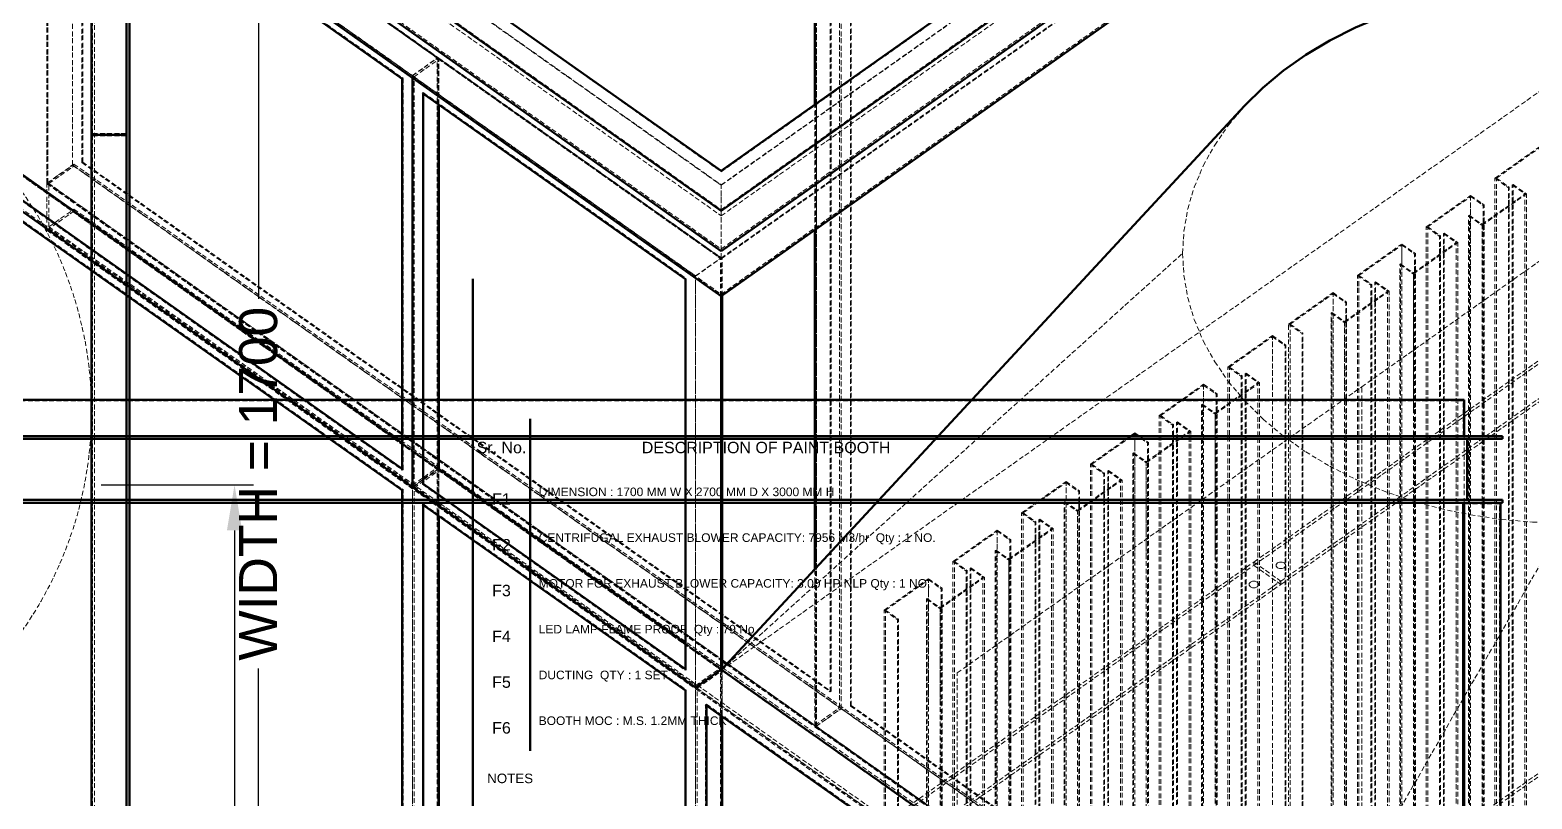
# Model space of a CAD drawing. Header units: millimetres. Extents: x -2666 to 3358, y -2212 to 3616.
# Drawn here: x 809 to 2384, y 759 to 1566 of the extents above; entities that cross this region are included whole.
import ezdxf
from ezdxf.enums import TextEntityAlignment as Align

# ---------------------------------------------------------------- set-up
doc = ezdxf.new("R2010")
doc.units = ezdxf.units.MM
doc.linetypes.add('Hidden', pattern=[15, 5, -3, 5, -2])
for name, color, linetype, lineweight in [('Default', 7, 'Continuous', 50), ('Edges', 7, 'Hidden', 15), ('HiddenEdges', 2, 'Hidden', 15), ('HiddenSilhouettes', 2, 'Hidden', 15), ('HiddenWires', 7, 'Hidden', 15), ('Silhouettes', 7, 'Continuous', 50)]:
    doc.layers.add(name, color=color, linetype=linetype, lineweight=lineweight)
doc.layers.add('Dimension', color=7, linetype='Continuous', lineweight=50, true_color=0x6495ed)
doc.styles.add('Default', font='arial.ttf')
doc.dimstyles.get("Standard").update_dxf_attribs({"dimtxt": 0.18, "dimasz": 0.18, "dimexe": 0.18, "dimexo": 0.0625, "dimgap": 0.09, "dimtad": 0, "dimtih": 1, "dimtoh": 1, "dimdec": 4, "dimzin": 0, "dimdsep": 46, "dimtxsty": 'Standard', "dimcen": 0.09, "dimadec": 0, "dimazin": 0, "dimtfac": 1, "dimtdec": 4, "dimtofl": 0, "dimtmove": 0, "dimatfit": 3, "dimfxl": 1, "dimtolj": 1, "dimtzin": 0, "dimarcsym": 0})

# ---------------------------------------------------------------- blocks, each defined once
blk = doc.blocks.new('Top')
at = {"layer": 'Edges'}
blk.add_arc((1350, 0), 400, 315, 45, dxfattribs=at)
at = {"layer": 'HiddenEdges'}
for points in [[(1753, -853, 0), (1753, 853, 0)], [(1751.2, 291.2, 0), (1751.2, 848.8, 0)], [(1750, 326.8, 0), (1751.2, 326.8, 0)], [(1751.2, 291.2, 0), (1786.8, 291.2, 0)], [(1751.2, -848.8, 0), (1751.2, 288.8, 0)], [(1751.2, 288.8, 0), (1786.8, 288.8, 0)], [(1750, 253.2, 0), (1751.2, 253.2, 0)]]:
    blk.add_polyline3d(points, dxfattribs=at)
at = {"layer": 'HiddenWires'}
blk.add_polyline3d([(1750, 222.5, 0), (1750, 445, 0)], dxfattribs=at)
at = {"layer": 'Silhouettes'}
for points in [[(1790, -890, 0), (1790, 890, 0)], [(1750, 290, 0), (1750, 850, 0)], [(1786.8, 290, 0), (1786.8, 850, 0)], [(1750, 290, 0), (1786.8, 290, 0)], [(1750, -850, 0), (1750, 290, 0)], [(1786.8, -850, 0), (1786.8, 290, 0)]]:
    blk.add_polyline3d(points, dxfattribs=at)
blk = doc.blocks.new('Left')
at = {"layer": 'HiddenEdges'}
for points in [[(848.8, 1587.8, 0), (-848.8, 1587.8, 0)], [(835, 1587.8, 0), (835, 1589, 0)], [(848.8, 1551, 0), (848.8, 1587.8, 0)], [(850, 1481, 0), (850, 1551, 0)], [(886.8, 1479.8, 0), (850, 1479.8, 0)], [(886.8, 872.2, 0), (886.8, 1479.8, 0)], [(888, 1466, 0), (886.8, 1466, 0)]]:
    blk.add_polyline3d(points, dxfattribs=at)
at = {"layer": 'HiddenSilhouettes'}
blk.add_polyline3d([(853, 1548, 0)], close=True, dxfattribs=at)
for points in [[(850, 1481, 0), (850, 1481, 0)], [(888, 1481, 0), (888, 1481, 0)]]:
    blk.add_polyline3d(points, dxfattribs=at)
at = {"layer": 'Silhouettes'}
for points in [[(-850, 1589, 0), (850, 1589, 0)], [(850, 1551, 0), (850, 1589, 0)], [(-890, 1551, 0), (890, 1551, 0)], [(-890, 1548, 0), (890, 1548, 0)], [(853, 1484, 0), (853, 1548, 0)], [(890, 1548, 0), (890, 1551, 0)], [(-890, 1484, 0), (890, 1484, 0)], [(-890, 1481, 0), (890, 1481, 0)], [(850, 1191.7, 0), (850, 1481, 0)], [(888, 871, 0), (888, 1481, 0)], [(890, 1481, 0), (890, 1484, 0)], [(848.8, 1479.8, 0), (850, 1479.8, 0)], [(848.8, 869.8, 0), (848.8, 1479.8, 0)], [(850, 869.8, 0), (850, 1191.7, 0)]]:
    blk.add_polyline3d(points, dxfattribs=at)
blk = doc.blocks.new('Isometric')
at = {"layer": 'Edges'}
for points in [[(-1895, 1560.2), (70.7, 170.2)], [(-1895, 1512.8), (70.7, 122.8)], [(70.7, 170.2), (1329.4, 1060.2)], [(70.7, 159.8), (1277, 1012.8)], [(70.7, 122.8), (1329.4, 1012.8)], [(169.7, 322), (169.7, 699)], [(170.6, 322.6), (170.6, 699.6)], [(-1048.6, 493.4), (-263.8, -61.6)], [(554.6, 165.6), (556, 189), (560, 212.2), (566.8, 235), (576.3, 257.4), (588.3, 279.2), (602.8, 300.2), (619.7, 320.3)], [(70.7, 210.2), (70.7, 237)], [(169.7, -164.8), (169.7, 190.7)], [(70.7, 168), (70.7, 170.2)], [(70.7, 159.8), (70.7, 168)], [(71.2, -271), (554.6, 165.6)], [(554.6, 165.6), (556, 142.3), (560, 119.1), (566.8, 96.2), (576.3, 73.8), (588.3, 52), (602.8, 31), (619.7, 10.9), (638.9, -8.1), (660.3, -26), (683.7, -42.5), (708.9, -57.6), (735.8, -71.2), (764.2, -83.1), (793.9, -93.4), (824.7, -101.9), (856.4, -108.6), (888.8, -113.4), (921.6, -116.3), (954.6, -117.2)], [(43.8, -289.7), (43.8, 139.7)], [(70.7, 120.7), (70.7, 122.8)], [(-242.5, -76.6), (-241.7, -76)], [(-242.5, -76.6), (33.2, -271.6)], [(-253.1, -1769.7), (-253.1, -79.7)], [(-242.5, -1766.6), (-242.5, -97.8)], [(70.7, -270.7), (70.7, -153.1)], [(71.6, -261.3), (76.8, -265)], [(43.8, -1979.7), (43.8, -289.7)], [(54.4, -1976.6), (54.4, -307.8)]]:
    blk.add_lwpolyline(points, dxfattribs=at)
for points in [[(-1842.7, 1512.8, 0), (70.7, 159.8, 0)], [(70.7, 237, 0), (1272.8, 1087, 0)], [(-226.3, 447, 0), (70.7, 237, 0)], [(-242.5, -76.6, 0), (-242.5, 333.6, 0)], [(170.6, -163.9, 0), (170.6, 191.3, 0)], [(-241.7, -71.9, 0), (-225.4, -60.4, 0)], [(637.2, -670.1, 0), (954.6, -117.2, 0)], [(71.6, -260.4, 0), (77.3, -264.5, 0)], [(43.8, -289.7, 0), (609.5, -689.7, 0)]]:
    blk.add_polyline3d(points, dxfattribs=at)
at = {"layer": 'HiddenEdges'}
for points in [[(-609.5, 258.3), (-609.5, 1948.3)], [(-599.8, 260.8), (-599.8, 1929.6)], [(186, -293.6), (186, 1375.2)], [(196.6, -311.7), (196.6, 1378.3)], [(196.6, -312), (196.6, 1376.3)], [(170.6, -330.9), (170.6, 1359.1)], [(206.3, -309.2), (206.3, 1359.6)], [(-1032.4, 939.8), (-226.3, 369.8)], [(-1059.2, 921.7), (-253.1, 351.7)], [(70.7, -271.5), (1272.8, 578.5)], [(-1032.4, 509.3), (-226.3, -60.7)], [(-1031.5, 507.9), (-227.1, -60.9)], [(-224.6, 446.2), (70.7, 237.4)], [(-224.6, 420.2), (70.7, 211.4)], [(-253.1, 352), (-227.1, 370.4)], [(-227.1, -59.2), (-227.1, 370.4)], [(-226.3, -60.7), (-226.3, 370.7)], [(-226.3, -61.5), (-226.3, 369.8)], [(-225.4, -60.9), (-225.4, 370.4)], [(-262.9, -61), (-262.9, 349.2)], [(-253.1, -77.6), (-253.1, 352)], [(-253.1, 351.7), (43.8, 141.7)], [(169.7, 190.7), (169.7, 322)], [(170.6, 191.3), (170.6, 322.6)], [(-634.3, 238.7), (-608.1, 257.2)], [(-609.5, 258.3), (196.6, -311.7)], [(-608.1, 257.2), (-608.1, 259.3)], [(-608.1, 257.2), (1895, -1512.8)], [(-599.8, 260.8), (-598.9, 261.4)], [(-636.4, 239.3), (71.6, -261.3)], [(-636.4, 238.5), (-635.5, 239.1)], [(-635.5, 239.6), (71.6, -260.4)], [(-635.5, 239.1), (170.6, -330.9)], [(-634.3, 238.7), (1842.7, -1512.8)], [(70.7, 211.4), (70.7, 237.4)], [(901.2, -568.2), (901.2, 237.9)], [(856.7, 153.1), (856.7, 226.4)], [(856.7, -580.9), (856.7, 225.2)], [(896.3, -571.7), (896.3, 234.4)], [(-636.4, 189.8), (-608.1, 209.8)], [(-608.1, 209.8), (-608.1, 212)], [(-608.1, 209.8), (1895, -1560.2)], [(70.7, 160.7), (70.7, 210.2)], [(855.4, -600.6), (855.4, 205.5)], [(870, -590.3), (870, 215.8)], [(868.7, 153.1), (868.7, 196.1)], [(868.7, -544.1), (868.7, 194.9)], [(784.5, -631.9), (784.5, 174.2)], [(824.1, -622.7), (824.1, 183.4)], [(829.1, -619.2), (829.1, 186.9)], [(43.8, 142), (69.9, 160.4)], [(69.9, -269.2), (69.9, 160.4)], [(70.7, 170.2), (70.7, 170.2)], [(70.7, 159.8), (71.6, 160.4)], [(797.8, -641.3), (797.8, 164.8)], [(43.8, -287.6), (43.8, 142)], [(783.3, -651.6), (783.3, 154.5)], [(796.6, -595.1), (796.6, 143.9)], [(752, -673.7), (752, 132.4)], [(757, -670.2), (757, 135.9)], [(712.4, -682.9), (712.4, 123.2)], [(711.1, -702.6), (711.1, 103.5)], [(648.8, 0), (648.8, 79.4)], [(679.9, -677.6), (679.9, 81.4)], [(724.4, 0), (724.4, 94.1)], [(724.4, -646.1), (724.4, 92.9)], [(648.8, -727.9), (648.8, 78.2)], [(662.1, -737.3), (662.1, 68.8)], [(616.2, -769.7), (616.2, 36.4)], [(621.2, -766.2), (621.2, 39.9)], [(576.6, -778.9), (576.6, 27.2)], [(589.9, -788.3), (589.9, 17.8)], [(544.1, -820.7), (544.1, -14.6)], [(549.1, -817.2), (549.1, -11.1)], [(588.7, -809.2), (588.7, -3.1)], [(504.5, -153.1), (504.5, -22.6)], [(504.5, -829.9), (504.5, -23.8)], [(503.2, -849.6), (503.2, -43.5)], [(517.8, -839.3), (517.8, -33.2)], [(-253.1, -79.3), (-227.1, -60.9)], [(-227.1, -1749.2), (-227.1, -60.9)], [(-226.3, -60.7), (70.7, -270.7)], [(-226.3, -61.5), (70.7, -271.5)], [(-225.4, -1750.9), (-225.4, -60.9)], [(476.9, -868.2), (476.9, -62.1)], [(516.5, -153.1), (516.5, -52.9)], [(516.5, -860.2), (516.5, -54.1)], [(432.4, -153.1), (432.4, -73.6)], [(432.4, -880.9), (432.4, -74.8)], [(472, -871.7), (472, -65.6)], [(-262.9, -1751), (-262.9, -82.2)], [(-253.1, -1767.6), (-253.1, -79.3)], [(445.7, -890.3), (445.7, -84.2)], [(444.4, -153.1), (444.4, -103.9)], [(444.4, -911.2), (444.4, -105.1)], [(360.3, -153.1), (360.3, -124.6)], [(360.3, -931.9), (360.3, -125.8)], [(399.9, -922.7), (399.9, -116.6)], [(404.8, -919.2), (404.8, -113.1)], [(373.6, -941.3), (373.6, -135.2)], [(359, -951.6), (359, -145.5)], [(372.3, -306.3), (372.3, -154.9)], [(372.3, -962.2), (372.3, -156.1)], [(169.7, -330.7), (169.7, -164.8)], [(170.6, -330.4), (170.6, -163.9)], [(327.7, -973.7), (327.7, -167.6)], [(332.7, -970.2), (332.7, -164.1)], [(288.1, -306.3), (288.1, -175.6)], [(288.1, -982.9), (288.1, -176.8)], [(301.4, -992.3), (301.4, -186.2)], [(657.6, -181.6), (657.6, -178.1)], [(286.9, -1002.6), (286.9, -196.5)], [(255.6, -1024.7), (255.6, -218.6)], [(300.2, -306.3), (300.2, -205.9)], [(300.2, -1013.2), (300.2, -207.1)], [(76.8, -265), (592.2, -629.4)], [(77.3, -264.5), (168.9, -329.2)], [(43.8, -289.3), (69.9, -270.9)], [(69.9, -1959.2), (69.9, -270.9)], [(70.7, -271.5), (70.7, -270.7)], [(70.7, -271.5), (71.2, -271)], [(71.6, -1960.9), (71.6, -270.9)], [(71.6, -272.1), (635.5, -670.9)], [(33.2, -292.8), (34.1, -292.2)], [(34.1, -1961), (34.1, -292.2)], [(43.8, -1977.6), (43.8, -289.3)], [(45.5, -290.5), (609.5, -689.3)], [(169.7, -331.5), (169.7, -306.3)], [(196.6, -312), (1001, -880.8)], [(170.6, -330.4), (975, -899.2)], [(170.6, -330.9), (976.7, -900.9)]]:
    blk.add_lwpolyline(points, dxfattribs=at)
for points in [[(-609.5, 258, 0), (-609.5, 1946.3, 0)], [(-635.5, 239.1, 0), (-635.5, 1929.1, 0)], [(-1838.5, 1510.7, 0), (70.7, 160.7, 0)], [(70.7, 251.2, 0), (1251.6, 1086.2, 0)], [(70.7, 237.4, 0), (1271.1, 1086.2, 0)], [(70.7, 211.4, 0), (1271.1, 1060.2, 0)], [(70.7, 160.7, 0), (1272.8, 1010.7, 0)], [(-1031.5, 939.2, 0), (-227.1, 370.4, 0)], [(-1057.5, 920.8, 0), (-253.1, 352, 0)], [(-1047.8, 904.2, 0), (-262.9, 349.2, 0)], [(-635.5, 239.6, 0), (-635.5, 751.4, 0)], [(-1057.5, 489.5, 0), (-253.1, -79.3, 0)], [(-1047.8, 472.8, 0), (-262.9, -82.2, 0)], [(-205.1, 446.2, 0), (70.7, 251.2, 0)], [(-253.1, 351.7, 0), (-226.3, 370.7, 0)], [(-226.3, 369.8, 0), (-225.4, 370.4, 0)], [(-226.3, 369.8, 0), (70.7, 159.8, 0)], [(-225.4, 369.2, 0), (69.9, 160.4, 0)], [(-263.8, 348.6, 0), (-262.9, 349.2, 0)], [(-251.4, 350.8, 0), (43.8, 142, 0)], [(-241.7, 334.2, 0), (34.1, 139.2, 0)], [(-636.4, 239.3, 0), (-609.5, 258.3, 0)], [(-635.5, 239.6, 0), (-609.5, 258, 0)], [(-609.5, 258, 0), (194.9, -310.8, 0)], [(-599.8, 260.8, 0), (185.1, -294.2, 0)], [(70.7, 251.2, 0), (70.7, 252, 0)], [(-634.3, 193.5, 0), (-634.3, 238.7, 0)], [(70.7, 168, 0), (70.7, 205, 0)], [(784.5, 153.1, 0), (784.5, 175.4, 0)], [(43.8, 141.7, 0), (70.7, 160.7, 0)], [(796.6, 0, 0), (796.6, 145.1, 0)], [(33.2, 138.6, 0), (34.1, 139.2, 0)], [(34.1, -271, 0), (34.1, 139.2, 0)], [(43.8, 139.7, 0), (43.8, 141.7, 0)], [(712.4, 0, 0), (712.4, 124.4, 0)], [(725.7, -692.3, 0), (725.7, 113.8, 0)], [(576.6, 0, 0), (576.6, 28.4, 0)], [(575.4, -798.6, 0), (575.4, 7.5, 0)], [(588.7, -153.1, 0), (588.7, -1.9, 0)], [(-225.4, -62.1, 0), (69.9, -270.9, 0)], [(-251.4, -78.8, 0), (-241.7, -71.9, 0)], [(-263.8, -82.8, 0), (-262.9, -82.2, 0)], [(-251.4, -80.5, 0), (43.8, -289.3, 0)], [(431.1, -900.6, 0), (431.1, -94.5, 0)], [(-241.7, -97.2, 0), (34.1, -292.2, 0)], [(70.7, -271.5, 0), (636.4, -671.5, 0)], [(55.3, -307.2, 0), (599.8, -692.2, 0)], [(170.6, -330.4, 0), (196.6, -312, 0)], [(196.6, -311.7, 0), (1002.7, -881.7, 0)], [(206.3, -309.2, 0), (207.2, -308.6, 0)], [(206.3, -309.2, 0), (991.2, -864.2, 0)], [(169.7, -331.5, 0), (170.6, -330.9, 0)]]:
    blk.add_polyline3d(points, dxfattribs=at)
at = {"layer": 'HiddenSilhouettes'}
for points in [[(-598.9, 261.4), (-598.9, 1930.2)], [(-1842.7, 1558), (70.7, 205)], [(185.1, -294.2), (185.1, 1374.6)], [(207.2, -308.6), (207.2, 1360.2)], [(70.7, 205), (1277, 1058)], [(-1032.4, 940.7), (-226.3, 370.7)], [(-1031.5, 940.4), (-225.4, 370.4)], [(-1032.4, 508.5), (-226.3, -61.5)], [(-1031.5, 509.1), (-225.4, -60.9)], [(-1057.5, 491.2), (-253.1, -77.6)], [(-251.4, 350.8), (-225.4, 369.2)], [(-225.4, 370.4), (71.6, 160.4)], [(-225.4, 321.5), (-225.4, 369.2)], [(-251.4, -78.8), (-251.4, 350.8)], [(-241.7, 333), (-241.7, 334.2)], [(168.9, 190.1), (168.9, 321.4)], [(-636.4, 238.5), (-636.4, 306.3)], [(883.8, 244.4), (928.8, 276.2)], [(-636.4, 239.3), (-608.1, 259.3)], [(-636.4, 189.8), (-636.4, 239.3)], [(-636.4, 238.5), (71.6, -262.1)], [(882.1, -561.7), (882.1, 244.4)], [(882.1, 244.4), (896.3, 234.4)], [(883.8, -561.7), (883.8, 244.4)], [(883.8, 244.4), (897.1, 235)], [(900.4, -568.8), (900.4, 237.3)], [(900.4, 237.3), (913.7, 227.9)], [(810, 193.4), (856.7, 226.4)], [(811.7, 193.4), (856.7, 225.2)], [(856.7, 225.2), (870, 215.8)], [(868.7, 194.9), (915.3, 227.9)], [(896.3, 234.4), (897.1, 235)], [(897.1, -571.1), (897.1, 235)], [(913.7, -578.2), (913.7, 227.9)], [(915.3, -511.1), (915.3, 227.9)], [(-634.3, 193.5), (-608.1, 212)], [(-608.1, 212), (1863, -1535.4)], [(854.5, 204.9), (855.4, 205.5)], [(854.5, -554.1), (854.5, 204.9)], [(854.5, 204.9), (868.7, 194.9)], [(855.4, 205.5), (868.7, 196.1)], [(870, 215.8), (870.8, 216.4)], [(870.8, -589.7), (870.8, 216.4)], [(-636.4, 189.8), (663.3, -729.2)], [(-634.3, 193.5), (1842.7, -1558)], [(810, -612.7), (810, 193.4)], [(811.7, -612.7), (811.7, 193.4)], [(811.7, 193.4), (825, 184)], [(739.6, 142.4), (784.5, 174.2)], [(784.5, 175.4), (798.7, 165.4)], [(784.5, 174.2), (797.8, 164.8)], [(796.6, 145.1), (841.5, 176.9)], [(796.6, 143.9), (843.2, 176.9)], [(824.1, 183.4), (825, 184)], [(825, -622.1), (825, 184)], [(828.2, -619.8), (828.2, 186.3)], [(828.2, 186.3), (841.5, 176.9)], [(841.5, -629.2), (841.5, 176.9)], [(843.2, -562.1), (843.2, 176.9)], [(70.7, 120.7), (70.7, 160.7)], [(71.6, 121.3), (71.6, 160.4)], [(797.8, 164.8), (798.7, 165.4)], [(798.7, -640.7), (798.7, 165.4)], [(629.3, -158.1), (1053.6, 141.9)], [(737.9, -663.7), (737.9, 142.4)], [(737.9, 142.4), (752, 132.4)], [(739.6, -663.7), (739.6, 142.4)], [(739.6, 142.4), (752.9, 133)], [(782.4, -605.1), (782.4, 153.9)], [(752.9, -673.1), (752.9, 133)], [(756.1, 135.3), (757, 135.9)], [(756.1, -670.8), (756.1, 135.3)], [(756.1, 135.3), (769.4, 125.9)], [(757, 135.9), (771.1, 125.9)], [(657.6, -178.1), (1081.9, 121.9)], [(657.6, -181.6), (1081.9, 118.4)], [(665.7, 91.4), (712.4, 124.4)], [(667.4, 91.4), (712.4, 123.2)], [(712.4, 123.2), (725.7, 113.8)], [(724.4, 94.1), (769.4, 125.9)], [(724.4, 92.9), (771.1, 125.9)], [(726.6, -691.7), (726.6, 114.4)], [(769.4, -680.2), (769.4, 125.9)], [(771.1, -613.1), (771.1, 125.9)], [(710.3, 102.9), (711.1, 103.5)], [(711.1, 103.5), (724.4, 94.1)], [(667.4, -714.7), (667.4, 91.4)], [(667.4, 91.4), (680.7, 82)], [(679.9, 81.4), (680.7, 82)], [(603.8, 46.4), (648.8, 78.2)], [(648.8, 78.2), (662.1, 68.8)], [(662.1, 68.8), (662.9, 69.4)], [(662.9, -736.7), (662.9, 69.4)], [(602.1, -759.7), (602.1, 46.4)], [(602.1, 46.4), (616.2, 36.4)], [(603.8, -759.7), (603.8, 46.4)], [(603.8, 46.4), (617.1, 37)], [(616.2, 36.4), (617.1, 37)], [(617.1, -769.1), (617.1, 37)], [(620.3, -766.8), (620.3, 39.3)], [(620.3, 39.3), (633.6, 29.9)], [(531.7, -4.6), (576.6, 27.2)], [(576.6, 28.4), (590.8, 18.4)], [(588.7, -1.9), (633.6, 29.9)], [(588.7, -3.1), (635.3, 29.9)], [(590.8, -787.7), (590.8, 18.4)], [(633.6, -776.2), (633.6, 29.9)], [(635.3, -776.2), (635.3, 29.9)], [(574.5, 6.9), (575.4, 7.5)], [(574.5, -799.2), (574.5, 6.9)], [(574.5, 6.9), (588.7, -3.1)], [(575.4, 7.5), (588.7, -1.9)], [(530, -810.7), (530, -4.6)], [(531.7, -810.7), (531.7, -4.6)], [(531.7, -4.6), (545, -14)], [(544.1, -14.6), (545, -14)], [(545, -820.1), (545, -14)], [(548.2, -817.8), (548.2, -11.7)], [(548.2, -11.7), (561.5, -21.1)], [(549.1, -11.1), (563.2, -21.1)], [(561.5, -827.2), (561.5, -21.1)], [(563.2, -827.2), (563.2, -21.1)], [(-263.8, -33.3), (-227.1, -59.2)], [(502.4, -44.1), (503.2, -43.5)], [(502.4, -850.2), (502.4, -44.1)], [(503.2, -43.5), (516.5, -52.9)], [(504.5, -44.4), (504.5, -44.4)], [(517.8, -33.2), (518.7, -32.6)], [(518.7, -838.7), (518.7, -32.6)], [(-263.8, -60.4), (-262.9, -61)], [(-263.8, -61.6), (-262.9, -61)], [(-253.1, -77.6), (-227.1, -59.2)], [(-251.4, -80.5), (-225.4, -62.1)], [(457.9, -861.7), (457.9, -55.6)], [(459.5, -861.7), (459.5, -55.6)], [(459.5, -55.6), (472.8, -65)], [(476.1, -62.7), (476.9, -62.1)], [(476.1, -868.8), (476.1, -62.7)], [(476.9, -62.1), (491.1, -72.1)], [(432.4, -74.8), (445.7, -84.2)], [(444.4, -103.9), (489.4, -72.1)], [(444.4, -105.1), (491.1, -72.1)], [(472.8, -871.1), (472.8, -65)], [(489.4, -878.2), (489.4, -72.1)], [(491.1, -878.2), (491.1, -72.1)], [(-251.4, -78.8), (43.8, -287.6)], [(-251.4, -1768.8), (-251.4, -80.5)], [(446.5, -889.7), (446.5, -83.6)], [(-241.7, -98.4), (-241.7, -97.2)], [(385.7, -912.7), (385.7, -106.6)], [(385.7, -106.6), (399.9, -116.6)], [(387.4, -912.7), (387.4, -106.6)], [(387.4, -106.6), (400.7, -116)], [(430.3, -901.2), (430.3, -95.1)], [(313.6, -157.6), (360.3, -124.6)], [(315.3, -157.6), (360.3, -125.8)], [(399.9, -116.6), (400.7, -116)], [(400.7, -922.1), (400.7, -116)], [(404, -919.8), (404, -113.7)], [(404, -113.7), (417.3, -123.1)], [(417.3, -929.2), (417.3, -123.1)], [(419, -929.2), (419, -123.1)], [(374.4, -940.7), (374.4, -134.6)], [(-226.3, -1751.5), (-226.3, -153.1)], [(358.1, -146.1), (359, -145.5)], [(358.1, -952.2), (358.1, -146.1)], [(358.1, -146.1), (372.3, -156.1)], [(359, -145.5), (372.3, -154.9)], [(205.1, -458.1), (629.3, -158.1)], [(313.6, -963.7), (313.6, -157.6)], [(313.6, -157.6), (327.7, -167.6)], [(315.3, -963.7), (315.3, -157.6)], [(315.3, -157.6), (328.6, -167)], [(328.6, -973.1), (328.6, -167)], [(331.8, -164.7), (332.7, -164.1)], [(331.8, -970.8), (331.8, -164.7)], [(331.8, -164.7), (345.1, -174.1)], [(332.7, -164.1), (346.8, -174.1)], [(629.3, -161.6), (629.3, -158.1)], [(629.3, -158.1), (657.6, -178.1)], [(629.3, -161.6), (657.6, -181.6)], [(233.3, -478.1), (657.6, -178.1)], [(288.1, -175.6), (302.3, -185.6)], [(288.1, -176.8), (301.4, -186.2)], [(300.2, -205.9), (345.1, -174.1)], [(300.2, -207.1), (346.8, -174.1)], [(301.4, -186.2), (302.3, -185.6)], [(302.3, -991.7), (302.3, -185.6)], [(345.1, -980.2), (345.1, -174.1)], [(346.8, -980.2), (346.8, -174.1)], [(286, -1003.2), (286, -197.1)], [(241.5, -1014.7), (241.5, -208.6)], [(241.5, -208.6), (255.6, -218.6)], [(243.2, -1014.7), (243.2, -208.6)], [(243.2, -208.6), (256.5, -218)], [(255.6, -218.6), (256.5, -218)], [(256.5, -1024.1), (256.5, -218)], [(33.2, -270.4), (34.1, -271)], [(33.2, -271.6), (34.1, -271)], [(43.8, -287.6), (69.9, -269.2)], [(45.5, -290.5), (71.6, -272.1)], [(70.7, -271.5), (71.6, -270.9)], [(70.7, -271.5), (71.2, -271)], [(71.6, -319.9), (71.6, -272.1)], [(45.5, -1978.8), (45.5, -290.5)], [(629.3, -594.3), (1053.6, -294.3)], [(55.3, -308.4), (55.3, -307.2)], [(70.7, -1961.5), (70.7, -306.3)]]:
    blk.add_lwpolyline(points, dxfattribs=at)
for points in [[(194.9, -310.8, 0), (194.9, 1377.5, 0)], [(-636.4, 239.3, 0), (-636.4, 752, 0)], [(-226.3, 370.7, 0), (70.7, 160.7, 0)], [(-253.1, 349.7, 0), (-253.1, 351.7, 0)], [(-242.5, 333.6, 0), (-241.7, 334.2, 0)], [(882.1, 244.4, 0), (928.8, 277.4, 0)], [(-608.1, 259.3, 0), (1865.3, -1489.7, 0)], [(-598.9, 261.4, 0), (186, -293.6, 0)], [(900.4, 237.3, 0), (901.2, 237.9, 0)], [(901.2, 237.9, 0), (915.3, 227.9, 0)], [(856.7, 226.4, 0), (870.8, 216.4, 0)], [(868.7, 196.1, 0), (913.7, 227.9, 0)], [(810, 193.4, 0), (824.1, 183.4, 0)], [(737.9, 142.4, 0), (784.5, 175.4, 0)], [(828.2, 186.3, 0), (829.1, 186.9, 0)], [(829.1, 186.9, 0), (843.2, 176.9, 0)], [(782.4, 153.9, 0), (783.3, 154.5, 0)], [(782.4, 153.9, 0), (796.6, 143.9, 0)], [(783.3, 154.5, 0), (796.6, 145.1, 0)], [(629.3, -161.6, 0), (1053.6, 138.4, 0)], [(752, 132.4, 0), (752.9, 133, 0)], [(712.4, 124.4, 0), (726.6, 114.4, 0)], [(725.7, 113.8, 0), (726.6, 114.4, 0)], [(710.3, -656.1, 0), (710.3, 102.9, 0)], [(710.3, 102.9, 0), (724.4, 92.9, 0)], [(602.1, 46.4, 0), (648.8, 79.4, 0)], [(648.8, 79.4, 0), (662.9, 69.4, 0)], [(665.7, -687.6, 0), (665.7, 91.4, 0)], [(665.7, 91.4, 0), (679.9, 81.4, 0)], [(680.7, -677, 0), (680.7, 82, 0)], [(620.3, 39.3, 0), (621.2, 39.9, 0)], [(621.2, 39.9, 0), (635.3, 29.9, 0)], [(530, -4.6, 0), (576.6, 28.4, 0)], [(576.6, 27.2, 0), (589.9, 17.8, 0)], [(589.9, 17.8, 0), (590.8, 18.4, 0)], [(530, -4.6, 0), (544.1, -14.6, 0)], [(548.2, -11.7, 0), (549.1, -11.1, 0)], [(457.9, -55.6, 0), (504.5, -22.6, 0)], [(459.5, -55.6, 0), (504.5, -23.8, 0)], [(504.5, -22.6, 0), (518.7, -32.6, 0)], [(504.5, -23.8, 0), (517.8, -33.2, 0)], [(516.5, -52.9, 0), (561.5, -21.1, 0)], [(516.5, -54.1, 0), (563.2, -21.1, 0)], [(502.4, -44.1, 0), (516.5, -54.1, 0)], [(-253.1, -79.7, 0), (-226.3, -60.7, 0)], [(-226.3, -153.1, 0), (-226.3, -60.7, 0)], [(-226.3, -61.5, 0), (-225.4, -60.9, 0)], [(-225.4, -60.9, 0), (71.6, -270.9, 0)], [(-225.4, -109.9, 0), (-225.4, -62.1, 0)], [(457.9, -55.6, 0), (472, -65.6, 0)], [(476.1, -62.7, 0), (489.4, -72.1, 0)], [(385.7, -106.6, 0), (432.4, -73.6, 0)], [(387.4, -106.6, 0), (432.4, -74.8, 0)], [(432.4, -73.6, 0), (446.5, -83.6, 0)], [(472, -65.6, 0), (472.8, -65, 0)], [(430.3, -95.1, 0), (431.1, -94.5, 0)], [(431.1, -94.5, 0), (444.4, -103.9, 0)], [(445.7, -84.2, 0), (446.5, -83.6, 0)], [(-242.5, -97.8, 0), (-241.7, -97.2, 0)], [(430.3, -95.1, 0), (444.4, -105.1, 0)], [(360.3, -124.6, 0), (374.4, -134.6, 0)], [(360.3, -125.8, 0), (373.6, -135.2, 0)], [(372.3, -154.9, 0), (417.3, -123.1, 0)], [(372.3, -156.1, 0), (419, -123.1, 0)], [(404, -113.7, 0), (404.8, -113.1, 0)], [(404.8, -113.1, 0), (419, -123.1, 0)], [(373.6, -135.2, 0), (374.4, -134.6, 0)], [(168.9, -329.2, 0), (168.9, -165.7, 0)], [(205.1, -461.6, 0), (629.3, -161.6, 0)], [(327.7, -167.6, 0), (328.6, -167, 0)], [(233.3, -481.6, 0), (657.6, -181.6, 0)], [(241.5, -208.6, 0), (288.1, -175.6, 0)], [(243.2, -208.6, 0), (288.1, -176.8, 0)], [(286, -197.1, 0), (286.9, -196.5, 0)], [(286, -197.1, 0), (300.2, -207.1, 0)], [(286.9, -196.5, 0), (300.2, -205.9, 0)], [(33.2, -243.3, 0), (69.9, -269.2, 0)], [(76.3, -265.5, 0), (169.7, -331.5, 0)], [(70.7, -306.3, 0), (70.7, -270.7, 0)], [(71.6, -270.9, 0), (71.6, -270.6, 0)], [(71.6, -270.9, 0), (637.2, -670.9, 0)], [(185.1, -294.2, 0), (186, -293.6, 0)], [(629.3, -590.8, 0), (1053.6, -290.8, 0)], [(54.4, -307.8, 0), (55.3, -307.2, 0)], [(168.9, -329.2, 0), (194.9, -310.8, 0)], [(169.7, -330.7, 0), (196.6, -311.7, 0)], [(207.2, -308.6, 0), (992.1, -863.6, 0)], [(169.7, -330.7, 0), (236.9, -378.2, 0)], [(169.7, -331.5, 0), (975.8, -901.5, 0)]]:
    blk.add_polyline3d(points, dxfattribs=at)
at = {"layer": 'HiddenWires'}
for points in [[(742.5, 25.7), (1166.7, 325.7)], [(318.2, -274.3), (742.5, 25.7)], [(742.5, -633.3), (742.5, 25.7)], [(652.8, -160.7), (654.1, -159.1)], [(652.8, -162.5), (654.1, -164.1)], [(654.1, -159.1), (656.3, -158.2)], [(654.1, -164.1), (656.3, -165)], [(656.3, -158.2), (658.9, -158.2)], [(656.3, -165), (658.9, -165)], [(658.9, -158.2), (661.1, -159.1)], [(661.1, -159.1), (662.4, -160.7)], [(624.5, -180.7), (625.8, -179.1)], [(624.5, -182.5), (625.8, -184.1)], [(625.8, -179.1), (628, -178.2)], [(625.8, -184.1), (628, -185)], [(628, -178.2), (630.6, -178.2)], [(630.6, -178.2), (632.9, -179.1)], [(632.9, -179.1), (634.2, -180.7)], [(632.9, -184.1), (634.2, -182.5)], [(318.2, -1080.4), (318.2, -274.3)]]:
    blk.add_lwpolyline(points, dxfattribs=at)
for points in [[(652.8, -162.5, 0), (652.8, -160.7, 0)], [(658.9, -165, 0), (661.1, -164.1, 0)], [(661.1, -164.1, 0), (662.4, -162.5, 0)], [(662.4, -162.5, 0), (662.4, -160.7, 0)], [(624.5, -182.5, 0), (624.5, -180.7, 0)], [(628, -185, 0), (630.6, -185, 0)], [(630.6, -185, 0), (632.9, -184.1, 0)], [(634.2, -182.5, 0), (634.2, -180.7, 0)]]:
    blk.add_polyline3d(points, dxfattribs=at)
at = {"layer": 'Silhouettes'}
for points in [[(-1895, 1558), (70.7, 168)], [(-1895, 1510.7), (70.7, 120.7)], [(70.7, 252), (1251.6, 1087)], [(70.7, 210.2), (1272.8, 1060.2)], [(70.7, 168), (1329.4, 1058)], [(70.7, 120.7), (1329.4, 1010.7)], [(-1031.5, 509.6), (-263.8, -33.3)], [(-1059.2, 490.3), (-253.1, -79.7)], [(-1047.8, 494), (-263.8, -60.4)], [(-226.3, 420.2), (-118.4, 343.9)], [(619.7, 320.3), (638.9, 339.3), (660.3, 357.2), (683.7, 373.7), (708.9, 388.8), (735.8, 402.4), (764.2, 414.4), (793.9, 424.6)], [(-263.8, -61.6), (-263.8, 348.6)], [(-253.1, -79.7), (-253.1, 349.7)], [(-241.7, -76), (-241.7, 333)], [(-65.2, 306.3), (0, 260.2)], [(0, 260.2), (70.7, 210.2)], [(168.9, -165.7), (168.9, 190.1)], [(33.2, -271.6), (33.2, 138.6)], [(70.7, -270.7), (70.7, 120.7)], [(-225.4, -60.4), (33.2, -243.3)], [(-263.8, -1751.6), (-263.8, -82.8)], [(-225.4, -1750.4), (-225.4, -109.9)], [(71.6, -262.1), (76.3, -265.5)], [(70.7, -270.7), (636.4, -670.7)], [(33.2, -1961.6), (33.2, -292.8)], [(54.4, -307.8), (598.9, -692.8)], [(55.3, -1976), (55.3, -308.4)], [(71.6, -1960.4), (71.6, -319.9)]]:
    blk.add_lwpolyline(points, dxfattribs=at)
for points in [[(-1838.5, 1560.2, 0), (-65.2, 306.3, 0)], [(-1048.6, 903.6, 0), (-263.8, 348.6, 0)], [(168.9, 321.4, 0), (168.9, 698.4, 0)], [(-1048.6, 472.2, 0), (-263.8, -82.8, 0)], [(-205.1, 447, 0), (70.7, 252, 0)], [(-242.5, 333.6, 0), (33.2, 138.6, 0)], [(-225.4, -60.4, 0), (-225.4, 321.5, 0)], [(71.2, -271, 0), (619.7, 320.3, 0)], [(71.6, -270.6, 0), (71.6, 121.3, 0)], [(-241.7, -76, 0), (33.2, -270.4, 0)], [(-253.1, -79.7, 0), (43.8, -289.7, 0)], [(-242.5, -97.8, 0), (33.2, -292.8, 0)], [(-241.7, -1766, 0), (-241.7, -98.4, 0)], [(43.8, -289.7, 0), (70.7, -270.7, 0)]]:
    blk.add_polyline3d(points, dxfattribs=at)
blk.add_polyline3d([(70.7, -270.7, 0)], close=True, dxfattribs=at)
blk = doc.blocks.new('*D5')
at = {"layer": 'Defpoints', "color": 0}
for p in [(-2626.5, 1166), (873.5, 1166), (873.5, 40)]:
    blk.add_point(p, dxfattribs=at)
at = {"layer": 'Dimension', "color": 0, "lineweight": -2}
for p, q in [((-2626.5, 1156), (-2626.5, 20)), ((873.5, 1156), (873.5, 20)), ((-2578.5, 40), (-946.1, 40)), ((825.5, 40), (-806.9, 40))]:
    blk.add_line(p, q, dxfattribs=at)
at = {"layer": 'Dimension', "color": 0}
for points in [[(-2578.5, 48), (-2578.5, 32), (-2626.5, 40)], [(825.5, 32), (825.5, 48), (873.5, 40)]]:
    blk.add_solid(points, dxfattribs=at)
at = {"layer": 'Dimension', "color": 0, "insert": (-876.5, 40), "char_height": 40, "attachment_point": 5, "style": 'Default'}
blk.add_mtext('\\A1;3500', dxfattribs=at)
blk = doc.blocks.new('*D7')
at = {"layer": 'Defpoints', "color": 0}
for p in [(73.5, 1166), (873.5, 1166), (873.5, 190)]:
    blk.add_point(p, dxfattribs=at)
at = {"layer": 'Dimension', "color": 0, "lineweight": -2}
for p, q in [((73.5, 1156), (73.5, 170)), ((873.5, 1156), (873.5, 170)), ((121.5, 190), (352.8, 190)), ((825.5, 190), (594.2, 190))]:
    blk.add_line(p, q, dxfattribs=at)
at = {"layer": 'Dimension', "color": 0}
for points in [[(121.5, 198), (121.5, 182), (73.5, 190)], [(825.5, 182), (825.5, 198), (873.5, 190)]]:
    blk.add_solid(points, dxfattribs=at)
at = {"layer": 'Dimension', "color": 0, "insert": (473.5, 190), "char_height": 40, "attachment_point": 5, "style": 'Default'}
blk.add_mtext('\\A1;D3 = 800', dxfattribs=at)
blk = doc.blocks.new('*D8')
at = {"layer": 'Defpoints', "color": 0}
for p in [(873.5, 2016), (1048.5, 2016), (873.5, 316)]:
    blk.add_point(p, dxfattribs=at)
at = {"layer": 'Dimension', "color": 0, "lineweight": -2}
for p, q in [((883.5, 2016), (1068.5, 2016)), ((1048.5, 1968), (1048.5, 1283.9)), ((1048.5, 364), (1048.5, 896.1)), ((883.5, 316), (1068.5, 316))]:
    blk.add_line(p, q, dxfattribs=at)
at = {"layer": 'Dimension', "color": 0}
for points in [[(1056.5, 1968), (1040.5, 1968), (1048.5, 2016)], [(1040.5, 364), (1056.5, 364), (1048.5, 316)]]:
    blk.add_solid(points, dxfattribs=at)
at = {"layer": 'Dimension', "color": 0, "insert": (1048.5, 1090), "char_height": 40, "attachment_point": 5, "rotation": 90, "style": 'Default'}
blk.add_mtext('\\A1;WIDTH = 1700', dxfattribs=at)
blk = doc.blocks.new('*D12')
at = {"layer": 'Defpoints', "color": 0}
for p in [(873.5, 1089), (1023.5, 1089), (873.5, -1911)]:
    blk.add_point(p, dxfattribs=at)
at = {"layer": 'Dimension', "color": 0, "lineweight": -2}
for p, q in [((883.5, 1089), (1043.5, 1089)), ((1023.5, 1041), (1023.5, -205)), ((1023.5, -1863), (1023.5, -617)), ((883.5, -1911), (1043.5, -1911))]:
    blk.add_line(p, q, dxfattribs=at)
at = {"layer": 'Dimension', "color": 0}
for points in [[(1031.5, 1041), (1015.5, 1041), (1023.5, 1089)], [(1015.5, -1863), (1031.5, -1863), (1023.5, -1911)]]:
    blk.add_solid(points, dxfattribs=at)
at = {"layer": 'Dimension', "color": 0, "insert": (1023.5, -411), "char_height": 40, "attachment_point": 5, "rotation": 90, "style": 'Default'}
blk.add_mtext('\\A1;HEIGHT = 3000', dxfattribs=at)

msp = doc.modelspace()

# ---------------------------------------------------------------- linework, layer by layer
at = {"layer": 'Default'}
for p, q in [((1273.5, 1305), (1273.5, 240)), ((1333.5, 1158), (1333.5, 1098)), ((1333.5, 1158), (1333.5, 810))]:
    msp.add_line(p, q, dxfattribs=at)

# ---------------------------------------------------------------- block references
for name, p in [('Isometric', (1463.1667, 1166)), ('Top', (-876.5, 1166)), ('Left', (1463.1667, -411))]:
    msp.add_blockref(name, p, dxfattribs=at)

# ---------------------------------------------------------------- texts
at = {"layer": 'Default', "style": 'Default'}
for s, p in [('Sr. No.', (1303.5, 1128)), ('DESCRIPTION OF PAINT BOOTH', (1581, 1128)), ('F1', (1303.5, 1074)), ('F2', (1303.5, 1026)), ('F3', (1303.5, 978)), ('F4', (1303.5, 930)), ('F5', (1303.5, 882)), ('F6', (1303.5, 834))]:
    msp.add_text(s, height=12, dxfattribs=at).set_placement(p, align=Align.MIDDLE_CENTER)
for s, height, p in [('DIMENSION : 1700 MM W X 2700 MM D X 3000 MM H', 9, (1342.5, 1086)), ('CENTRIFUGAL EXHAUST BLOWER CAPACITY: 7956 M3/hr  Qty : 1 NO.', 9, (1342.5, 1038)), ('MOTOR FOR EXHAUST BLOWER CAPACITY: 3.00 HP NLP Qty : 1 NO.', 9, (1342.5, 990)), ('LED LAMP FLAME PROOF  Qty : 79 No.', 9, (1342.5, 942)), ('DUCTING  QTY : 1 SET.', 9, (1342.5, 894)), ('BOOTH MOC : M.S. 1.2MM THICK', 9, (1342.5, 846)), ('NOTES', 10, (1288.5, 786))]:
    msp.add_text(s, height=height, dxfattribs=at).set_placement(p, align=Align.TOP_LEFT)

# ---------------------------------------------------------------- dimensions: what is measured, and where the dimension line sits
at = {"layer": 'Dimension'}
for base, p1, p2, text, picture, middle in [((1048.5, 2016), (873.5, 316), (873.5, 2016), 'WIDTH = <>', '*D8', (1048.5, 1090)), ((1023.5, 1089), (873.5, -1911), (873.5, 1089), 'HEIGHT = <>', '*D12', (1023.5, -411))]:
    dim = msp.add_linear_dim(base=base, p1=p1, p2=p2, angle=90, text=text, dimstyle='Standard', override={"dimscale": 1, "dimtxt": 40, "dimasz": 48, "dimexe": 20, "dimexo": 10, "dimgap": 10, "dimtad": 0, "dimjust": 0, "dimtih": 0, "dimtoh": 0, "dimdec": 3, "dimlfac": 1, "dimzin": 8, "dimlunit": 2, "dimpost": '', "dimtxsty": 'Default', "dimsah": 0, "dimse1": 0, "dimse2": 0, "dimclrt": 0, "dimtol": 0, "dimlim": 0, "dimtp": 0, "dimtm": 0, "dimtfac": 1, "dimtdec": 3, "dimtix": 0, "dimtzin": 8}, dxfattribs=at)
    dim.commit()
    dim.dimension.update_dxf_attribs({"geometry": picture, "text_midpoint": middle, "dimtype": 160})
dim = msp.add_linear_dim(base=(873.5, 40), p1=(-2626.5, 1166), p2=(873.5, 1166), dimstyle='Standard', override={"dimscale": 1, "dimtxt": 40, "dimasz": 48, "dimexe": 20, "dimexo": 10, "dimgap": 10, "dimtad": 0, "dimjust": 0, "dimtih": 0, "dimtoh": 0, "dimdec": 3, "dimlfac": 1, "dimzin": 8, "dimlunit": 2, "dimpost": '', "dimtxsty": 'Default', "dimsah": 0, "dimse1": 0, "dimse2": 0, "dimclrt": 0, "dimtol": 0, "dimlim": 0, "dimtp": 0, "dimtm": 0, "dimtfac": 1, "dimtdec": 3, "dimtix": 0, "dimtzin": 8}, dxfattribs=at)
dim.commit()
dim.dimension.update_dxf_attribs({"geometry": '*D5', "text_midpoint": (-876.5, 40), "dimtype": 160})
dim = msp.add_linear_dim(base=(873.5, 190), p1=(73.5, 1166), p2=(873.5, 1166), text='D3 = <>', dimstyle='Standard', override={"dimscale": 1, "dimtxt": 40, "dimasz": 48, "dimexe": 20, "dimexo": 10, "dimgap": 10, "dimtad": 0, "dimjust": 0, "dimtih": 0, "dimtoh": 0, "dimdec": 3, "dimlfac": 1, "dimzin": 8, "dimlunit": 2, "dimpost": '', "dimtxsty": 'Default', "dimsah": 0, "dimse1": 0, "dimse2": 0, "dimclrt": 0, "dimtol": 0, "dimlim": 0, "dimtp": 0, "dimtm": 0, "dimtfac": 1, "dimtdec": 3, "dimtix": 0, "dimtzin": 8}, dxfattribs=at)
dim.commit()
dim.dimension.update_dxf_attribs({"geometry": '*D7', "text_midpoint": (473.5, 190), "dimtype": 160})

doc.saveas('drawing.dxf')
